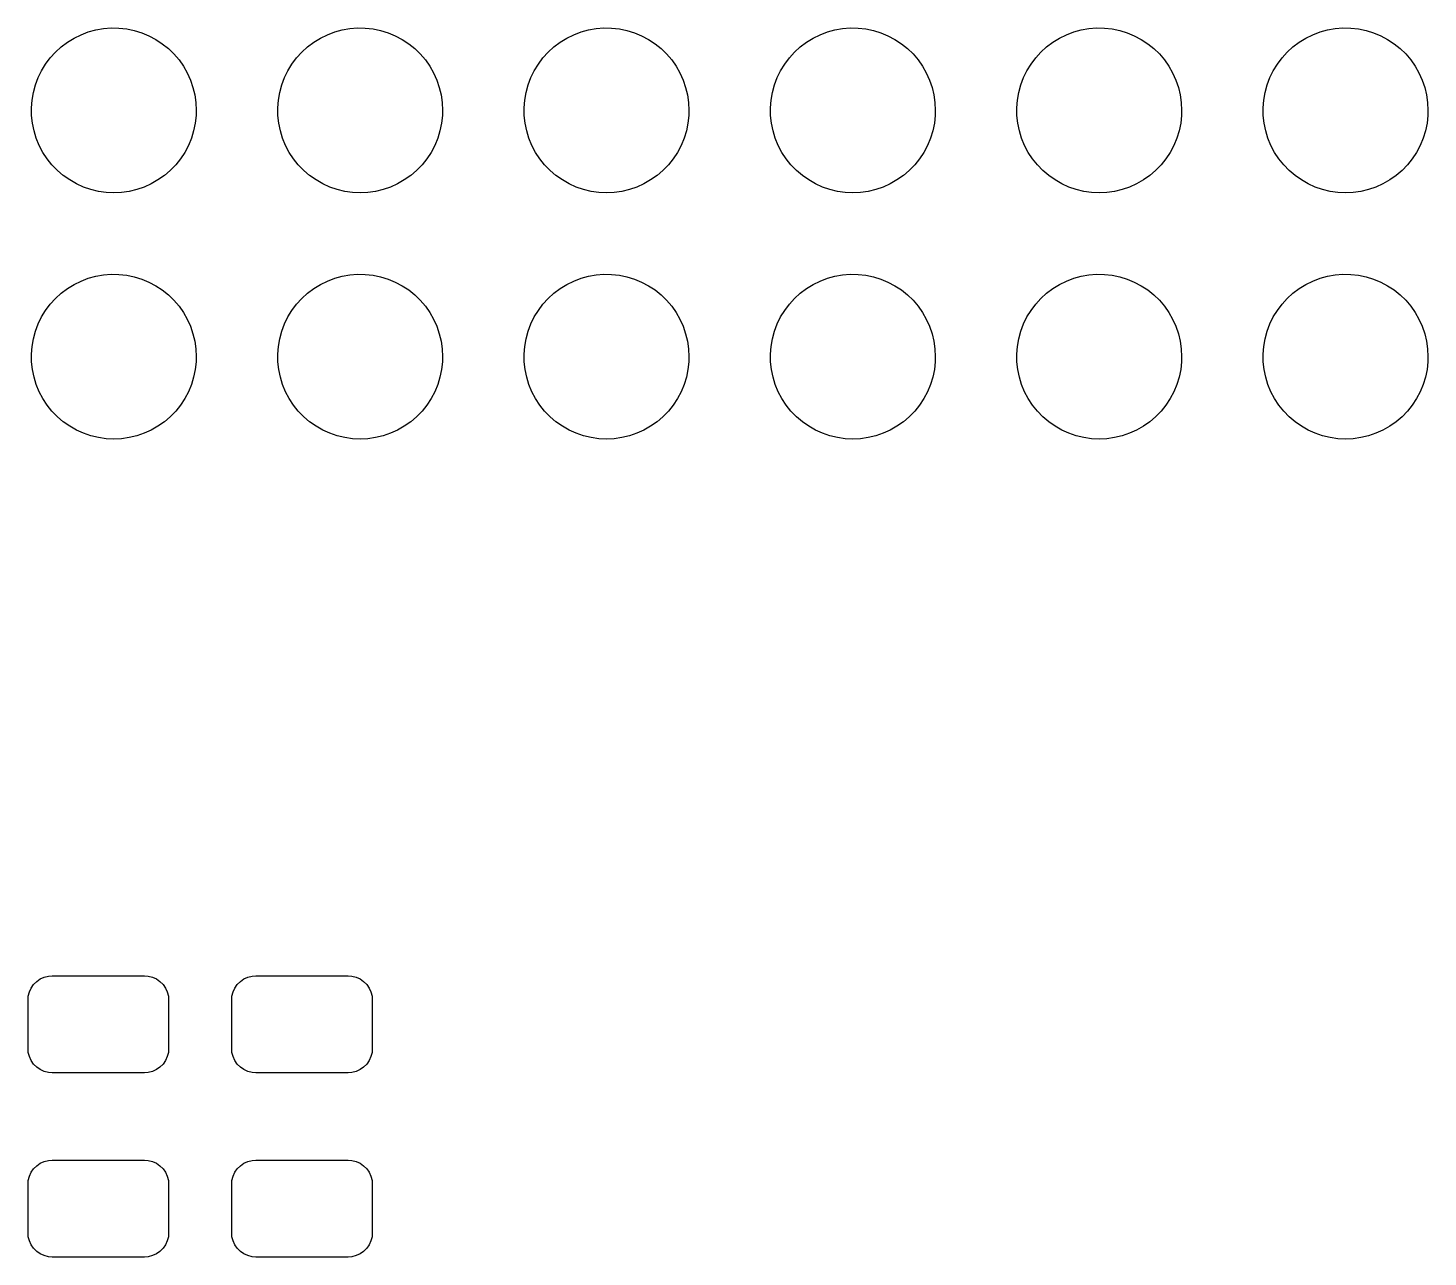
# Model space of a CAD drawing. Extents: x 92.4 to 156.4, y -90.2 to -56.2.
# Drawn here: x 126.78 to 141.21, y -69.55 to -56.88 of the extents above; entities that cross this region are included whole.
import ezdxf

# ---------------------------------------------------------------- set-up
doc = ezdxf.new("R2010")
doc.units = 0
doc.layers.add('BLACK', color=7, linetype='CONTINUOUS')

msp = doc.modelspace()

# ---------------------------------------------------------------- linework, layer by layer
at = {"layer": 'BLACK', "linetype": 'CONTINUOUS'}
for p, q in [((127.182, -57.022), (127.251, -56.9801)), ((127.251, -56.9801), (127.322, -56.9449)), ((127.322, -56.9449), (127.397, -56.9166)), ((127.397, -56.9166), (127.475, -56.8955)), ((127.475, -56.8955), (127.553, -56.8817)), ((127.553, -56.8817), (127.633, -56.8754)), ((127.633, -56.8754), (127.713, -56.8767)), ((127.713, -56.8767), (127.793, -56.8855)), ((127.793, -56.8855), (127.871, -56.9017)), ((127.871, -56.9017), (127.948, -56.9253)), ((127.948, -56.9253), (128.022, -56.9559)), ((128.022, -56.9559), (128.093, -56.9934)), ((128.093, -56.9934), (128.16, -57.0373)), ((129.722, -57.022), (129.791, -56.9801)), ((129.791, -56.9801), (129.862, -56.9449)), ((129.862, -56.9449), (129.937, -56.9166)), ((129.937, -56.9166), (130.015, -56.8955)), ((130.015, -56.8955), (130.093, -56.8817)), ((130.093, -56.8817), (130.173, -56.8754)), ((130.173, -56.8754), (130.253, -56.8767)), ((130.253, -56.8767), (130.333, -56.8855)), ((130.333, -56.8855), (130.411, -56.9017)), ((130.411, -56.9017), (130.488, -56.9253)), ((130.488, -56.9253), (130.562, -56.9559)), ((130.562, -56.9559), (130.633, -56.9934)), ((130.633, -56.9934), (130.7, -57.0373)), ((132.262, -57.022), (132.331, -56.9801)), ((132.331, -56.9801), (132.402, -56.9449)), ((132.402, -56.9449), (132.477, -56.9166)), ((132.477, -56.9166), (132.555, -56.8955)), ((132.555, -56.8955), (132.633, -56.8817)), ((132.633, -56.8817), (132.713, -56.8754)), ((132.713, -56.8754), (132.793, -56.8767)), ((132.793, -56.8767), (132.873, -56.8855)), ((132.873, -56.8855), (132.951, -56.9017)), ((132.951, -56.9017), (133.028, -56.9253)), ((133.028, -56.9253), (133.102, -56.9559)), ((133.102, -56.9559), (133.173, -56.9934)), ((133.173, -56.9934), (133.24, -57.0373)), ((134.802, -57.022), (134.871, -56.9801)), ((134.871, -56.9801), (134.942, -56.9449)), ((134.942, -56.9449), (135.017, -56.9166)), ((135.017, -56.9166), (135.095, -56.8955)), ((135.095, -56.8955), (135.173, -56.8817)), ((135.173, -56.8817), (135.253, -56.8754)), ((135.253, -56.8754), (135.333, -56.8767)), ((135.333, -56.8767), (135.413, -56.8855)), ((135.413, -56.8855), (135.491, -56.9017)), ((135.491, -56.9017), (135.568, -56.9253)), ((135.568, -56.9253), (135.642, -56.9559)), ((135.642, -56.9559), (135.713, -56.9934)), ((135.713, -56.9934), (135.78, -57.0373)), ((137.342, -57.022), (137.411, -56.9801)), ((137.411, -56.9801), (137.482, -56.9449)), ((137.482, -56.9449), (137.557, -56.9166)), ((137.557, -56.9166), (137.635, -56.8955)), ((137.635, -56.8955), (137.713, -56.8817)), ((137.713, -56.8817), (137.793, -56.8754)), ((137.793, -56.8754), (137.873, -56.8767)), ((137.873, -56.8767), (137.953, -56.8855)), ((137.953, -56.8855), (138.031, -56.9017)), ((138.031, -56.9017), (138.108, -56.9253)), ((138.108, -56.9253), (138.182, -56.9559)), ((138.182, -56.9559), (138.253, -56.9934)), ((138.253, -56.9934), (138.32, -57.0373)), ((139.882, -57.022), (139.951, -56.9801)), ((139.951, -56.9801), (140.022, -56.9449)), ((140.022, -56.9449), (140.097, -56.9166)), ((140.097, -56.9166), (140.175, -56.8955)), ((140.175, -56.8955), (140.253, -56.8817)), ((140.253, -56.8817), (140.333, -56.8754)), ((140.333, -56.8754), (140.413, -56.8767)), ((140.413, -56.8767), (140.493, -56.8855)), ((140.493, -56.8855), (140.571, -56.9017)), ((140.571, -56.9017), (140.648, -56.9253)), ((140.648, -56.9253), (140.722, -56.9559)), ((140.722, -56.9559), (140.793, -56.9934)), ((140.793, -56.9934), (140.86, -57.0373)), ((127.005, -57.1832), (127.059, -57.124)), ((127.059, -57.124), (127.118, -57.0701)), ((127.118, -57.0701), (127.182, -57.022)), ((128.16, -57.0373), (128.222, -57.0874)), ((128.222, -57.0874), (128.28, -57.1431)), ((128.28, -57.1431), (128.332, -57.204)), ((129.545, -57.1832), (129.599, -57.124)), ((129.599, -57.124), (129.658, -57.0701)), ((129.658, -57.0701), (129.722, -57.022)), ((130.7, -57.0373), (130.762, -57.0874)), ((130.762, -57.0874), (130.82, -57.1431)), ((130.82, -57.1431), (130.872, -57.204)), ((132.085, -57.1832), (132.139, -57.124)), ((132.139, -57.124), (132.198, -57.0701)), ((132.198, -57.0701), (132.262, -57.022)), ((133.24, -57.0373), (133.302, -57.0874)), ((133.302, -57.0874), (133.36, -57.1431)), ((133.36, -57.1431), (133.412, -57.204)), ((134.625, -57.1832), (134.679, -57.124)), ((134.679, -57.124), (134.738, -57.0701)), ((134.738, -57.0701), (134.802, -57.022)), ((135.78, -57.0373), (135.842, -57.0874)), ((135.842, -57.0874), (135.9, -57.1431)), ((135.9, -57.1431), (135.952, -57.204)), ((137.165, -57.1832), (137.219, -57.124)), ((137.219, -57.124), (137.278, -57.0701)), ((137.278, -57.0701), (137.342, -57.022)), ((138.32, -57.0373), (138.382, -57.0874)), ((138.382, -57.0874), (138.44, -57.1431)), ((138.44, -57.1431), (138.492, -57.204)), ((139.705, -57.1832), (139.759, -57.124)), ((139.759, -57.124), (139.818, -57.0701)), ((139.818, -57.0701), (139.882, -57.022)), ((140.86, -57.0373), (140.922, -57.0874)), ((140.922, -57.0874), (140.98, -57.1431)), ((140.98, -57.1431), (141.032, -57.204)), ((126.915, -57.3155), (126.957, -57.2472)), ((126.957, -57.2472), (127.005, -57.1832)), ((128.332, -57.204), (128.378, -57.2695)), ((128.378, -57.2695), (128.417, -57.3391)), ((129.455, -57.3155), (129.497, -57.2472)), ((129.497, -57.2472), (129.545, -57.1832)), ((130.872, -57.204), (130.918, -57.2695)), ((130.918, -57.2695), (130.957, -57.3391)), ((131.995, -57.3155), (132.037, -57.2472)), ((132.037, -57.2472), (132.085, -57.1832)), ((133.412, -57.204), (133.458, -57.2695)), ((133.458, -57.2695), (133.497, -57.3391)), ((134.535, -57.3155), (134.577, -57.2472)), ((134.577, -57.2472), (134.625, -57.1832)), ((135.952, -57.204), (135.998, -57.2695)), ((135.998, -57.2695), (136.037, -57.3391)), ((137.075, -57.3155), (137.117, -57.2472)), ((137.117, -57.2472), (137.165, -57.1832)), ((138.492, -57.204), (138.538, -57.2695)), ((138.538, -57.2695), (138.577, -57.3391)), ((139.615, -57.3155), (139.657, -57.2472)), ((139.657, -57.2472), (139.705, -57.1832)), ((141.032, -57.204), (141.078, -57.2695)), ((141.078, -57.2695), (141.117, -57.3391)), ((126.852, -57.4623), (126.88, -57.3874)), ((126.88, -57.3874), (126.915, -57.3155)), ((128.417, -57.3391), (128.45, -57.4121)), ((128.45, -57.4121), (128.476, -57.4879)), ((129.392, -57.4623), (129.42, -57.3874)), ((129.42, -57.3874), (129.455, -57.3155)), ((130.957, -57.3391), (130.99, -57.4121)), ((130.99, -57.4121), (131.016, -57.4879)), ((131.932, -57.4623), (131.96, -57.3874)), ((131.96, -57.3874), (131.995, -57.3155)), ((133.497, -57.3391), (133.53, -57.4121)), ((133.53, -57.4121), (133.556, -57.4879)), ((134.472, -57.4623), (134.5, -57.3874)), ((134.5, -57.3874), (134.535, -57.3155)), ((136.037, -57.3391), (136.07, -57.4121)), ((136.07, -57.4121), (136.096, -57.4879)), ((137.012, -57.4623), (137.04, -57.3874)), ((137.04, -57.3874), (137.075, -57.3155)), ((138.577, -57.3391), (138.61, -57.4121)), ((138.61, -57.4121), (138.636, -57.4879)), ((139.552, -57.4623), (139.58, -57.3874)), ((139.58, -57.3874), (139.615, -57.3155)), ((141.117, -57.3391), (141.15, -57.4121)), ((141.15, -57.4121), (141.176, -57.4879)), ((126.817, -57.6185), (126.83, -57.5396)), ((126.83, -57.5396), (126.852, -57.4623)), ((128.476, -57.4879), (128.495, -57.5657)), ((128.495, -57.5657), (128.506, -57.645)), ((129.357, -57.6185), (129.37, -57.5396)), ((129.37, -57.5396), (129.392, -57.4623)), ((131.016, -57.4879), (131.035, -57.5657)), ((131.035, -57.5657), (131.046, -57.645)), ((131.897, -57.6185), (131.91, -57.5396)), ((131.91, -57.5396), (131.932, -57.4623)), ((133.556, -57.4879), (133.575, -57.5657)), ((133.575, -57.5657), (133.586, -57.645)), ((134.437, -57.6185), (134.45, -57.5396)), ((134.45, -57.5396), (134.472, -57.4623)), ((136.096, -57.4879), (136.115, -57.5657)), ((136.115, -57.5657), (136.126, -57.645)), ((136.977, -57.6185), (136.99, -57.5396)), ((136.99, -57.5396), (137.012, -57.4623)), ((138.636, -57.4879), (138.655, -57.5657)), ((138.655, -57.5657), (138.666, -57.645)), ((139.517, -57.6185), (139.53, -57.5396)), ((139.53, -57.5396), (139.552, -57.4623)), ((141.176, -57.4879), (141.195, -57.5657)), ((141.195, -57.5657), (141.206, -57.645)), ((126.81, -57.6983), (126.817, -57.6185)), ((126.812, -57.7784), (126.81, -57.6983)), ((128.506, -57.645), (128.51, -57.725)), ((128.51, -57.725), (128.508, -57.7784)), ((129.35, -57.6983), (129.357, -57.6185)), ((129.352, -57.7784), (129.35, -57.6983)), ((131.046, -57.645), (131.05, -57.725)), ((131.05, -57.725), (131.048, -57.7784)), ((131.89, -57.6983), (131.897, -57.6185)), ((131.892, -57.7784), (131.89, -57.6983)), ((133.586, -57.645), (133.59, -57.725)), ((133.59, -57.725), (133.588, -57.7784)), ((134.43, -57.6983), (134.437, -57.6185)), ((134.432, -57.7784), (134.43, -57.6983)), ((136.126, -57.645), (136.13, -57.725)), ((136.13, -57.725), (136.128, -57.7784)), ((136.97, -57.6983), (136.977, -57.6185)), ((136.972, -57.7784), (136.97, -57.6983)), ((138.666, -57.645), (138.67, -57.725)), ((138.67, -57.725), (138.668, -57.7784)), ((139.51, -57.6983), (139.517, -57.6185)), ((139.512, -57.7784), (139.51, -57.6983)), ((141.206, -57.645), (141.21, -57.725)), ((141.21, -57.725), (141.208, -57.7784)), ((126.82, -57.858), (126.812, -57.7784)), ((126.837, -57.9364), (126.82, -57.858)), ((128.5, -57.858), (128.483, -57.9364)), ((128.508, -57.7784), (128.5, -57.858)), ((129.36, -57.858), (129.352, -57.7784)), ((129.377, -57.9364), (129.36, -57.858)), ((131.04, -57.858), (131.023, -57.9364)), ((131.048, -57.7784), (131.04, -57.858)), ((131.9, -57.858), (131.892, -57.7784)), ((131.917, -57.9364), (131.9, -57.858)), ((133.58, -57.858), (133.563, -57.9364)), ((133.588, -57.7784), (133.58, -57.858)), ((134.44, -57.858), (134.432, -57.7784)), ((134.457, -57.9364), (134.44, -57.858)), ((136.12, -57.858), (136.103, -57.9364)), ((136.128, -57.7784), (136.12, -57.858)), ((136.98, -57.858), (136.972, -57.7784)), ((136.997, -57.9364), (136.98, -57.858)), ((138.66, -57.858), (138.643, -57.9364)), ((138.668, -57.7784), (138.66, -57.858)), ((139.52, -57.858), (139.512, -57.7784)), ((139.537, -57.9364), (139.52, -57.858)), ((141.2, -57.858), (141.183, -57.9364)), ((141.208, -57.7784), (141.2, -57.858)), ((126.86, -58.0129), (126.837, -57.9364)), ((126.891, -58.0869), (126.86, -58.0129)), ((128.46, -58.0129), (128.429, -58.0869)), ((128.483, -57.9364), (128.46, -58.0129)), ((129.4, -58.0129), (129.377, -57.9364)), ((129.431, -58.0869), (129.4, -58.0129)), ((131, -58.0129), (130.969, -58.0869)), ((131.023, -57.9364), (131, -58.0129)), ((131.94, -58.0129), (131.917, -57.9364)), ((131.971, -58.0869), (131.94, -58.0129)), ((133.54, -58.0129), (133.509, -58.0869)), ((133.563, -57.9364), (133.54, -58.0129)), ((134.48, -58.0129), (134.457, -57.9364)), ((134.511, -58.0869), (134.48, -58.0129)), ((136.08, -58.0129), (136.049, -58.0869)), ((136.103, -57.9364), (136.08, -58.0129)), ((137.02, -58.0129), (136.997, -57.9364)), ((137.051, -58.0869), (137.02, -58.0129)), ((138.62, -58.0129), (138.589, -58.0869)), ((138.643, -57.9364), (138.62, -58.0129)), ((139.56, -58.0129), (139.537, -57.9364)), ((139.591, -58.0869), (139.56, -58.0129)), ((141.16, -58.0129), (141.129, -58.0869)), ((141.183, -57.9364), (141.16, -58.0129)), ((126.928, -58.1577), (126.891, -58.0869)), ((126.972, -58.2246), (126.928, -58.1577)), ((128.392, -58.1577), (128.348, -58.2246)), ((128.429, -58.0869), (128.392, -58.1577)), ((129.468, -58.1577), (129.431, -58.0869)), ((129.512, -58.2246), (129.468, -58.1577)), ((130.932, -58.1577), (130.888, -58.2246)), ((130.969, -58.0869), (130.932, -58.1577)), ((132.008, -58.1577), (131.971, -58.0869)), ((132.052, -58.2246), (132.008, -58.1577)), ((133.472, -58.1577), (133.428, -58.2246)), ((133.509, -58.0869), (133.472, -58.1577)), ((134.548, -58.1577), (134.511, -58.0869)), ((134.592, -58.2246), (134.548, -58.1577)), ((136.012, -58.1577), (135.968, -58.2246)), ((136.049, -58.0869), (136.012, -58.1577)), ((137.088, -58.1577), (137.051, -58.0869)), ((137.132, -58.2246), (137.088, -58.1577)), ((138.552, -58.1577), (138.508, -58.2246)), ((138.589, -58.0869), (138.552, -58.1577)), ((139.628, -58.1577), (139.591, -58.0869)), ((139.672, -58.2246), (139.628, -58.1577)), ((141.092, -58.1577), (141.048, -58.2246)), ((141.129, -58.0869), (141.092, -58.1577)), ((127.022, -58.2871), (126.972, -58.2246)), ((127.078, -58.3446), (127.022, -58.2871)), ((128.298, -58.2871), (128.242, -58.3446)), ((128.348, -58.2246), (128.298, -58.2871)), ((129.562, -58.2871), (129.512, -58.2246)), ((129.618, -58.3446), (129.562, -58.2871)), ((130.838, -58.2871), (130.782, -58.3446)), ((130.888, -58.2246), (130.838, -58.2871)), ((132.102, -58.2871), (132.052, -58.2246)), ((132.158, -58.3446), (132.102, -58.2871)), ((133.378, -58.2871), (133.322, -58.3446)), ((133.428, -58.2246), (133.378, -58.2871)), ((134.642, -58.2871), (134.592, -58.2246)), ((134.698, -58.3446), (134.642, -58.2871)), ((135.918, -58.2871), (135.862, -58.3446)), ((135.968, -58.2246), (135.918, -58.2871)), ((137.182, -58.2871), (137.132, -58.2246)), ((137.238, -58.3446), (137.182, -58.2871)), ((138.458, -58.2871), (138.402, -58.3446)), ((138.508, -58.2246), (138.458, -58.2871)), ((139.722, -58.2871), (139.672, -58.2246)), ((139.778, -58.3446), (139.722, -58.2871)), ((140.998, -58.2871), (140.942, -58.3446)), ((141.048, -58.2246), (140.998, -58.2871)), ((127.139, -58.3966), (127.078, -58.3446)), ((127.205, -58.4427), (127.139, -58.3966)), ((127.274, -58.4824), (127.205, -58.4427)), ((128.115, -58.4427), (128.046, -58.4824)), ((128.181, -58.3966), (128.115, -58.4427)), ((128.242, -58.3446), (128.181, -58.3966)), ((129.679, -58.3966), (129.618, -58.3446)), ((129.745, -58.4427), (129.679, -58.3966)), ((129.814, -58.4824), (129.745, -58.4427)), ((130.655, -58.4427), (130.586, -58.4824)), ((130.721, -58.3966), (130.655, -58.4427)), ((130.782, -58.3446), (130.721, -58.3966)), ((132.219, -58.3966), (132.158, -58.3446)), ((132.285, -58.4427), (132.219, -58.3966)), ((132.354, -58.4824), (132.285, -58.4427)), ((133.195, -58.4427), (133.126, -58.4824)), ((133.261, -58.3966), (133.195, -58.4427)), ((133.322, -58.3446), (133.261, -58.3966)), ((134.759, -58.3966), (134.698, -58.3446)), ((134.825, -58.4427), (134.759, -58.3966)), ((134.894, -58.4824), (134.825, -58.4427)), ((135.735, -58.4427), (135.666, -58.4824)), ((135.801, -58.3966), (135.735, -58.4427)), ((135.862, -58.3446), (135.801, -58.3966)), ((137.299, -58.3966), (137.238, -58.3446)), ((137.365, -58.4427), (137.299, -58.3966)), ((137.434, -58.4824), (137.365, -58.4427)), ((138.275, -58.4427), (138.206, -58.4824)), ((138.341, -58.3966), (138.275, -58.4427)), ((138.402, -58.3446), (138.341, -58.3966)), ((139.839, -58.3966), (139.778, -58.3446)), ((139.905, -58.4427), (139.839, -58.3966)), ((139.974, -58.4824), (139.905, -58.4427)), ((140.815, -58.4427), (140.746, -58.4824)), ((140.881, -58.3966), (140.815, -58.4427)), ((140.942, -58.3446), (140.881, -58.3966)), ((127.347, -58.5153), (127.274, -58.4824)), ((127.423, -58.5412), (127.347, -58.5153)), ((127.501, -58.5599), (127.423, -58.5412)), ((127.58, -58.5712), (127.501, -58.5599)), ((127.66, -58.575), (127.58, -58.5712)), ((127.74, -58.5712), (127.66, -58.575)), ((127.819, -58.5599), (127.74, -58.5712)), ((127.897, -58.5412), (127.819, -58.5599)), ((127.973, -58.5153), (127.897, -58.5412)), ((128.046, -58.4824), (127.973, -58.5153)), ((129.887, -58.5153), (129.814, -58.4824)), ((129.963, -58.5412), (129.887, -58.5153)), ((130.041, -58.5599), (129.963, -58.5412)), ((130.12, -58.5712), (130.041, -58.5599)), ((130.2, -58.575), (130.12, -58.5712)), ((130.28, -58.5712), (130.2, -58.575)), ((130.359, -58.5599), (130.28, -58.5712)), ((130.437, -58.5412), (130.359, -58.5599)), ((130.513, -58.5153), (130.437, -58.5412)), ((130.586, -58.4824), (130.513, -58.5153)), ((132.427, -58.5153), (132.354, -58.4824)), ((132.503, -58.5412), (132.427, -58.5153)), ((132.581, -58.5599), (132.503, -58.5412)), ((132.66, -58.5712), (132.581, -58.5599)), ((132.74, -58.575), (132.66, -58.5712)), ((132.82, -58.5712), (132.74, -58.575)), ((132.899, -58.5599), (132.82, -58.5712)), ((132.977, -58.5412), (132.899, -58.5599)), ((133.053, -58.5153), (132.977, -58.5412)), ((133.126, -58.4824), (133.053, -58.5153)), ((134.967, -58.5153), (134.894, -58.4824)), ((135.043, -58.5412), (134.967, -58.5153)), ((135.121, -58.5599), (135.043, -58.5412)), ((135.2, -58.5712), (135.121, -58.5599)), ((135.28, -58.575), (135.2, -58.5712)), ((135.36, -58.5712), (135.28, -58.575)), ((135.439, -58.5599), (135.36, -58.5712)), ((135.517, -58.5412), (135.439, -58.5599)), ((135.593, -58.5153), (135.517, -58.5412)), ((135.666, -58.4824), (135.593, -58.5153)), ((137.507, -58.5153), (137.434, -58.4824)), ((137.583, -58.5412), (137.507, -58.5153)), ((137.661, -58.5599), (137.583, -58.5412)), ((137.74, -58.5712), (137.661, -58.5599)), ((137.82, -58.575), (137.74, -58.5712)), ((137.9, -58.5712), (137.82, -58.575)), ((137.979, -58.5599), (137.9, -58.5712)), ((138.057, -58.5412), (137.979, -58.5599)), ((138.133, -58.5153), (138.057, -58.5412)), ((138.206, -58.4824), (138.133, -58.5153)), ((140.047, -58.5153), (139.974, -58.4824)), ((140.123, -58.5412), (140.047, -58.5153)), ((140.201, -58.5599), (140.123, -58.5412)), ((140.28, -58.5712), (140.201, -58.5599)), ((140.36, -58.575), (140.28, -58.5712)), ((140.44, -58.5712), (140.36, -58.575)), ((140.519, -58.5599), (140.44, -58.5712)), ((140.597, -58.5412), (140.519, -58.5599)), ((140.673, -58.5153), (140.597, -58.5412)), ((140.746, -58.4824), (140.673, -58.5153)), ((127.322, -59.4849), (127.397, -59.4566)), ((127.397, -59.4566), (127.475, -59.4355)), ((127.475, -59.4355), (127.553, -59.4217)), ((127.553, -59.4217), (127.633, -59.4154)), ((127.633, -59.4154), (127.713, -59.4167)), ((127.713, -59.4167), (127.793, -59.4255)), ((127.793, -59.4255), (127.871, -59.4417)), ((127.871, -59.4417), (127.948, -59.4653)), ((127.948, -59.4653), (128.022, -59.4959)), ((129.862, -59.4849), (129.937, -59.4566)), ((129.937, -59.4566), (130.015, -59.4355)), ((130.015, -59.4355), (130.093, -59.4217)), ((130.093, -59.4217), (130.173, -59.4154)), ((130.173, -59.4154), (130.253, -59.4167)), ((130.253, -59.4167), (130.333, -59.4255)), ((130.333, -59.4255), (130.411, -59.4417)), ((130.411, -59.4417), (130.488, -59.4653)), ((130.488, -59.4653), (130.562, -59.4959)), ((132.402, -59.4849), (132.477, -59.4566)), ((132.477, -59.4566), (132.555, -59.4355)), ((132.555, -59.4355), (132.633, -59.4217)), ((132.633, -59.4217), (132.713, -59.4154)), ((132.713, -59.4154), (132.793, -59.4167)), ((132.793, -59.4167), (132.873, -59.4255)), ((132.873, -59.4255), (132.951, -59.4417)), ((132.951, -59.4417), (133.028, -59.4653)), ((133.028, -59.4653), (133.102, -59.4959)), ((134.942, -59.4849), (135.017, -59.4566)), ((135.017, -59.4566), (135.095, -59.4355)), ((135.095, -59.4355), (135.173, -59.4217)), ((135.173, -59.4217), (135.253, -59.4154)), ((135.253, -59.4154), (135.333, -59.4167)), ((135.333, -59.4167), (135.413, -59.4255)), ((135.413, -59.4255), (135.491, -59.4417)), ((135.491, -59.4417), (135.568, -59.4653)), ((135.568, -59.4653), (135.642, -59.4959)), ((137.482, -59.4849), (137.557, -59.4566)), ((137.557, -59.4566), (137.635, -59.4355)), ((137.635, -59.4355), (137.713, -59.4217)), ((137.713, -59.4217), (137.793, -59.4154)), ((137.793, -59.4154), (137.873, -59.4167)), ((137.873, -59.4167), (137.953, -59.4255)), ((137.953, -59.4255), (138.031, -59.4417)), ((138.031, -59.4417), (138.108, -59.4653)), ((138.108, -59.4653), (138.182, -59.4959)), ((140.022, -59.4849), (140.097, -59.4566)), ((140.097, -59.4566), (140.175, -59.4355)), ((140.175, -59.4355), (140.253, -59.4217)), ((140.253, -59.4217), (140.333, -59.4154)), ((140.333, -59.4154), (140.413, -59.4167)), ((140.413, -59.4167), (140.493, -59.4255)), ((140.493, -59.4255), (140.571, -59.4417)), ((140.571, -59.4417), (140.648, -59.4653)), ((140.648, -59.4653), (140.722, -59.4959)), ((127.059, -59.664), (127.118, -59.6101)), ((127.118, -59.6101), (127.182, -59.562)), ((127.182, -59.562), (127.251, -59.5201)), ((127.251, -59.5201), (127.322, -59.4849)), ((128.022, -59.4959), (128.093, -59.5334)), ((128.093, -59.5334), (128.16, -59.5773)), ((128.16, -59.5773), (128.222, -59.6274)), ((129.599, -59.664), (129.658, -59.6101)), ((129.658, -59.6101), (129.722, -59.562)), ((129.722, -59.562), (129.791, -59.5201)), ((129.791, -59.5201), (129.862, -59.4849)), ((130.562, -59.4959), (130.633, -59.5334)), ((130.633, -59.5334), (130.7, -59.5773)), ((130.7, -59.5773), (130.762, -59.6274)), ((132.139, -59.664), (132.198, -59.6101)), ((132.198, -59.6101), (132.262, -59.562)), ((132.262, -59.562), (132.331, -59.5201)), ((132.331, -59.5201), (132.402, -59.4849)), ((133.102, -59.4959), (133.173, -59.5334)), ((133.173, -59.5334), (133.24, -59.5773)), ((133.24, -59.5773), (133.302, -59.6274)), ((134.679, -59.664), (134.738, -59.6101)), ((134.738, -59.6101), (134.802, -59.562)), ((134.802, -59.562), (134.871, -59.5201)), ((134.871, -59.5201), (134.942, -59.4849)), ((135.642, -59.4959), (135.713, -59.5334)), ((135.713, -59.5334), (135.78, -59.5773)), ((135.78, -59.5773), (135.842, -59.6274)), ((137.219, -59.664), (137.278, -59.6101)), ((137.278, -59.6101), (137.342, -59.562)), ((137.342, -59.562), (137.411, -59.5201)), ((137.411, -59.5201), (137.482, -59.4849)), ((138.182, -59.4959), (138.253, -59.5334)), ((138.253, -59.5334), (138.32, -59.5773)), ((138.32, -59.5773), (138.382, -59.6274)), ((139.759, -59.664), (139.818, -59.6101)), ((139.818, -59.6101), (139.882, -59.562)), ((139.882, -59.562), (139.951, -59.5201)), ((139.951, -59.5201), (140.022, -59.4849)), ((140.722, -59.4959), (140.793, -59.5334)), ((140.793, -59.5334), (140.86, -59.5773)), ((140.86, -59.5773), (140.922, -59.6274)), ((126.957, -59.7872), (127.005, -59.7232)), ((127.005, -59.7232), (127.059, -59.664)), ((128.222, -59.6274), (128.28, -59.6831)), ((128.28, -59.6831), (128.332, -59.744)), ((128.332, -59.744), (128.378, -59.8095)), ((129.497, -59.7872), (129.545, -59.7232)), ((129.545, -59.7232), (129.599, -59.664)), ((130.762, -59.6274), (130.82, -59.6831)), ((130.82, -59.6831), (130.872, -59.744)), ((130.872, -59.744), (130.918, -59.8095)), ((132.037, -59.7872), (132.085, -59.7232)), ((132.085, -59.7232), (132.139, -59.664)), ((133.302, -59.6274), (133.36, -59.6831)), ((133.36, -59.6831), (133.412, -59.744)), ((133.412, -59.744), (133.458, -59.8095)), ((134.577, -59.7872), (134.625, -59.7232)), ((134.625, -59.7232), (134.679, -59.664)), ((135.842, -59.6274), (135.9, -59.6831)), ((135.9, -59.6831), (135.952, -59.744)), ((135.952, -59.744), (135.998, -59.8095)), ((137.117, -59.7872), (137.165, -59.7232)), ((137.165, -59.7232), (137.219, -59.664)), ((138.382, -59.6274), (138.44, -59.6831)), ((138.44, -59.6831), (138.492, -59.744)), ((138.492, -59.744), (138.538, -59.8095)), ((139.657, -59.7872), (139.705, -59.7232)), ((139.705, -59.7232), (139.759, -59.664)), ((140.922, -59.6274), (140.98, -59.6831)), ((140.98, -59.6831), (141.032, -59.744)), ((141.032, -59.744), (141.078, -59.8095)), ((126.88, -59.9274), (126.915, -59.8555)), ((126.915, -59.8555), (126.957, -59.7872)), ((128.378, -59.8095), (128.417, -59.8791)), ((128.417, -59.8791), (128.45, -59.9521)), ((129.42, -59.9274), (129.455, -59.8555)), ((129.455, -59.8555), (129.497, -59.7872)), ((130.918, -59.8095), (130.957, -59.8791)), ((130.957, -59.8791), (130.99, -59.9521)), ((131.96, -59.9274), (131.995, -59.8555)), ((131.995, -59.8555), (132.037, -59.7872)), ((133.458, -59.8095), (133.497, -59.8791)), ((133.497, -59.8791), (133.53, -59.9521)), ((134.5, -59.9274), (134.535, -59.8555)), ((134.535, -59.8555), (134.577, -59.7872)), ((135.998, -59.8095), (136.037, -59.8791)), ((136.037, -59.8791), (136.07, -59.9521)), ((137.04, -59.9274), (137.075, -59.8555)), ((137.075, -59.8555), (137.117, -59.7872)), ((138.538, -59.8095), (138.577, -59.8791)), ((138.577, -59.8791), (138.61, -59.9521)), ((139.58, -59.9274), (139.615, -59.8555)), ((139.615, -59.8555), (139.657, -59.7872)), ((141.078, -59.8095), (141.117, -59.8791)), ((141.117, -59.8791), (141.15, -59.9521)), ((126.83, -60.0796), (126.852, -60.0023)), ((126.852, -60.0023), (126.88, -59.9274)), ((128.45, -59.9521), (128.476, -60.0279)), ((128.476, -60.0279), (128.495, -60.1057)), ((129.37, -60.0796), (129.392, -60.0023)), ((129.392, -60.0023), (129.42, -59.9274)), ((130.99, -59.9521), (131.016, -60.0279)), ((131.016, -60.0279), (131.035, -60.1057)), ((131.91, -60.0796), (131.932, -60.0023)), ((131.932, -60.0023), (131.96, -59.9274)), ((133.53, -59.9521), (133.556, -60.0279)), ((133.556, -60.0279), (133.575, -60.1057)), ((134.45, -60.0796), (134.472, -60.0023)), ((134.472, -60.0023), (134.5, -59.9274)), ((136.07, -59.9521), (136.096, -60.0279)), ((136.096, -60.0279), (136.115, -60.1057)), ((136.99, -60.0796), (137.012, -60.0023)), ((137.012, -60.0023), (137.04, -59.9274)), ((138.61, -59.9521), (138.636, -60.0279)), ((138.636, -60.0279), (138.655, -60.1057)), ((139.53, -60.0796), (139.552, -60.0023)), ((139.552, -60.0023), (139.58, -59.9274)), ((141.15, -59.9521), (141.176, -60.0279)), ((141.176, -60.0279), (141.195, -60.1057)), ((126.81, -60.2383), (126.817, -60.1585)), ((126.817, -60.1585), (126.83, -60.0796)), ((128.495, -60.1057), (128.506, -60.185)), ((128.506, -60.185), (128.51, -60.265)), ((129.35, -60.2383), (129.357, -60.1585)), ((129.357, -60.1585), (129.37, -60.0796)), ((131.035, -60.1057), (131.046, -60.185)), ((131.046, -60.185), (131.05, -60.265)), ((131.89, -60.2383), (131.897, -60.1585)), ((131.897, -60.1585), (131.91, -60.0796)), ((133.575, -60.1057), (133.586, -60.185)), ((133.586, -60.185), (133.59, -60.265)), ((134.43, -60.2383), (134.437, -60.1585)), ((134.437, -60.1585), (134.45, -60.0796)), ((136.115, -60.1057), (136.126, -60.185)), ((136.126, -60.185), (136.13, -60.265)), ((136.97, -60.2383), (136.977, -60.1585)), ((136.977, -60.1585), (136.99, -60.0796)), ((138.655, -60.1057), (138.666, -60.185)), ((138.666, -60.185), (138.67, -60.265)), ((139.51, -60.2383), (139.517, -60.1585)), ((139.517, -60.1585), (139.53, -60.0796)), ((141.195, -60.1057), (141.206, -60.185)), ((141.206, -60.185), (141.21, -60.265)), ((126.812, -60.3184), (126.81, -60.2383)), ((126.82, -60.398), (126.812, -60.3184)), ((128.508, -60.3184), (128.5, -60.398)), ((128.51, -60.265), (128.508, -60.3184)), ((129.352, -60.3184), (129.35, -60.2383)), ((129.36, -60.398), (129.352, -60.3184)), ((131.048, -60.3184), (131.04, -60.398)), ((131.05, -60.265), (131.048, -60.3184)), ((131.892, -60.3184), (131.89, -60.2383)), ((131.9, -60.398), (131.892, -60.3184)), ((133.588, -60.3184), (133.58, -60.398)), ((133.59, -60.265), (133.588, -60.3184)), ((134.432, -60.3184), (134.43, -60.2383)), ((134.44, -60.398), (134.432, -60.3184)), ((136.128, -60.3184), (136.12, -60.398)), ((136.13, -60.265), (136.128, -60.3184)), ((136.972, -60.3184), (136.97, -60.2383)), ((136.98, -60.398), (136.972, -60.3184)), ((138.668, -60.3184), (138.66, -60.398)), ((138.67, -60.265), (138.668, -60.3184)), ((139.512, -60.3184), (139.51, -60.2383)), ((139.52, -60.398), (139.512, -60.3184)), ((141.208, -60.3184), (141.2, -60.398)), ((141.21, -60.265), (141.208, -60.3184)), ((126.837, -60.4764), (126.82, -60.398)), ((126.86, -60.5529), (126.837, -60.4764)), ((128.483, -60.4764), (128.46, -60.5529)), ((128.5, -60.398), (128.483, -60.4764)), ((129.377, -60.4764), (129.36, -60.398)), ((129.4, -60.5529), (129.377, -60.4764)), ((131.023, -60.4764), (131, -60.5529)), ((131.04, -60.398), (131.023, -60.4764)), ((131.917, -60.4764), (131.9, -60.398)), ((131.94, -60.5529), (131.917, -60.4764)), ((133.563, -60.4764), (133.54, -60.5529)), ((133.58, -60.398), (133.563, -60.4764)), ((134.457, -60.4764), (134.44, -60.398)), ((134.48, -60.5529), (134.457, -60.4764)), ((136.103, -60.4764), (136.08, -60.5529)), ((136.12, -60.398), (136.103, -60.4764)), ((136.997, -60.4764), (136.98, -60.398)), ((137.02, -60.5529), (136.997, -60.4764)), ((138.643, -60.4764), (138.62, -60.5529)), ((138.66, -60.398), (138.643, -60.4764)), ((139.537, -60.4764), (139.52, -60.398)), ((139.56, -60.5529), (139.537, -60.4764)), ((141.183, -60.4764), (141.16, -60.5529)), ((141.2, -60.398), (141.183, -60.4764)), ((126.891, -60.6269), (126.86, -60.5529)), ((126.928, -60.6977), (126.891, -60.6269)), ((128.429, -60.6269), (128.392, -60.6977)), ((128.46, -60.5529), (128.429, -60.6269)), ((129.431, -60.6269), (129.4, -60.5529)), ((129.468, -60.6977), (129.431, -60.6269)), ((130.969, -60.6269), (130.932, -60.6977)), ((131, -60.5529), (130.969, -60.6269)), ((131.971, -60.6269), (131.94, -60.5529)), ((132.008, -60.6977), (131.971, -60.6269)), ((133.509, -60.6269), (133.472, -60.6977)), ((133.54, -60.5529), (133.509, -60.6269)), ((134.511, -60.6269), (134.48, -60.5529)), ((134.548, -60.6977), (134.511, -60.6269)), ((136.049, -60.6269), (136.012, -60.6977)), ((136.08, -60.5529), (136.049, -60.6269)), ((137.051, -60.6269), (137.02, -60.5529)), ((137.088, -60.6977), (137.051, -60.6269)), ((138.589, -60.6269), (138.552, -60.6977)), ((138.62, -60.5529), (138.589, -60.6269)), ((139.591, -60.6269), (139.56, -60.5529)), ((139.628, -60.6977), (139.591, -60.6269)), ((141.129, -60.6269), (141.092, -60.6977)), ((141.16, -60.5529), (141.129, -60.6269)), ((126.972, -60.7646), (126.928, -60.6977)), ((127.022, -60.8271), (126.972, -60.7646)), ((128.348, -60.7646), (128.298, -60.8271)), ((128.392, -60.6977), (128.348, -60.7646)), ((129.512, -60.7646), (129.468, -60.6977)), ((129.562, -60.8271), (129.512, -60.7646)), ((130.888, -60.7646), (130.838, -60.8271)), ((130.932, -60.6977), (130.888, -60.7646)), ((132.052, -60.7646), (132.008, -60.6977)), ((132.102, -60.8271), (132.052, -60.7646)), ((133.428, -60.7646), (133.378, -60.8271)), ((133.472, -60.6977), (133.428, -60.7646)), ((134.592, -60.7646), (134.548, -60.6977)), ((134.642, -60.8271), (134.592, -60.7646)), ((135.968, -60.7646), (135.918, -60.8271)), ((136.012, -60.6977), (135.968, -60.7646)), ((137.132, -60.7646), (137.088, -60.6977)), ((137.182, -60.8271), (137.132, -60.7646)), ((138.508, -60.7646), (138.458, -60.8271)), ((138.552, -60.6977), (138.508, -60.7646)), ((139.672, -60.7646), (139.628, -60.6977)), ((139.722, -60.8271), (139.672, -60.7646)), ((141.048, -60.7646), (140.998, -60.8271)), ((141.092, -60.6977), (141.048, -60.7646)), ((127.078, -60.8846), (127.022, -60.8271)), ((127.139, -60.9366), (127.078, -60.8846)), ((128.242, -60.8846), (128.181, -60.9366)), ((128.298, -60.8271), (128.242, -60.8846)), ((129.618, -60.8846), (129.562, -60.8271)), ((129.679, -60.9366), (129.618, -60.8846)), ((130.782, -60.8846), (130.721, -60.9366)), ((130.838, -60.8271), (130.782, -60.8846)), ((132.158, -60.8846), (132.102, -60.8271)), ((132.219, -60.9366), (132.158, -60.8846)), ((133.322, -60.8846), (133.261, -60.9366)), ((133.378, -60.8271), (133.322, -60.8846)), ((134.698, -60.8846), (134.642, -60.8271)), ((134.759, -60.9366), (134.698, -60.8846)), ((135.862, -60.8846), (135.801, -60.9366)), ((135.918, -60.8271), (135.862, -60.8846)), ((137.238, -60.8846), (137.182, -60.8271)), ((137.299, -60.9366), (137.238, -60.8846)), ((138.402, -60.8846), (138.341, -60.9366)), ((138.458, -60.8271), (138.402, -60.8846)), ((139.778, -60.8846), (139.722, -60.8271)), ((139.839, -60.9366), (139.778, -60.8846)), ((140.942, -60.8846), (140.881, -60.9366)), ((140.998, -60.8271), (140.942, -60.8846)), ((127.205, -60.9827), (127.139, -60.9366)), ((127.274, -61.0224), (127.205, -60.9827)), ((127.347, -61.0553), (127.274, -61.0224)), ((127.423, -61.0812), (127.347, -61.0553)), ((127.973, -61.0553), (127.897, -61.0812)), ((128.046, -61.0224), (127.973, -61.0553)), ((128.115, -60.9827), (128.046, -61.0224)), ((128.181, -60.9366), (128.115, -60.9827)), ((129.745, -60.9827), (129.679, -60.9366)), ((129.814, -61.0224), (129.745, -60.9827)), ((129.887, -61.0553), (129.814, -61.0224)), ((129.963, -61.0812), (129.887, -61.0553)), ((130.513, -61.0553), (130.437, -61.0812)), ((130.586, -61.0224), (130.513, -61.0553)), ((130.655, -60.9827), (130.586, -61.0224)), ((130.721, -60.9366), (130.655, -60.9827)), ((132.285, -60.9827), (132.219, -60.9366)), ((132.354, -61.0224), (132.285, -60.9827)), ((132.427, -61.0553), (132.354, -61.0224)), ((132.503, -61.0812), (132.427, -61.0553)), ((133.053, -61.0553), (132.977, -61.0812)), ((133.126, -61.0224), (133.053, -61.0553)), ((133.195, -60.9827), (133.126, -61.0224)), ((133.261, -60.9366), (133.195, -60.9827)), ((134.825, -60.9827), (134.759, -60.9366)), ((134.894, -61.0224), (134.825, -60.9827)), ((134.967, -61.0553), (134.894, -61.0224)), ((135.043, -61.0812), (134.967, -61.0553)), ((135.593, -61.0553), (135.517, -61.0812)), ((135.666, -61.0224), (135.593, -61.0553)), ((135.735, -60.9827), (135.666, -61.0224)), ((135.801, -60.9366), (135.735, -60.9827)), ((137.365, -60.9827), (137.299, -60.9366)), ((137.434, -61.0224), (137.365, -60.9827)), ((137.507, -61.0553), (137.434, -61.0224)), ((137.583, -61.0812), (137.507, -61.0553)), ((138.133, -61.0553), (138.057, -61.0812)), ((138.206, -61.0224), (138.133, -61.0553)), ((138.275, -60.9827), (138.206, -61.0224)), ((138.341, -60.9366), (138.275, -60.9827)), ((139.905, -60.9827), (139.839, -60.9366)), ((139.974, -61.0224), (139.905, -60.9827)), ((140.047, -61.0553), (139.974, -61.0224)), ((140.123, -61.0812), (140.047, -61.0553)), ((140.673, -61.0553), (140.597, -61.0812)), ((140.746, -61.0224), (140.673, -61.0553)), ((140.815, -60.9827), (140.746, -61.0224)), ((140.881, -60.9366), (140.815, -60.9827)), ((127.501, -61.0999), (127.423, -61.0812)), ((127.58, -61.1112), (127.501, -61.0999)), ((127.66, -61.115), (127.58, -61.1112)), ((127.74, -61.1112), (127.66, -61.115)), ((127.819, -61.0999), (127.74, -61.1112)), ((127.897, -61.0812), (127.819, -61.0999)), ((130.041, -61.0999), (129.963, -61.0812)), ((130.12, -61.1112), (130.041, -61.0999)), ((130.2, -61.115), (130.12, -61.1112)), ((130.28, -61.1112), (130.2, -61.115)), ((130.359, -61.0999), (130.28, -61.1112)), ((130.437, -61.0812), (130.359, -61.0999)), ((132.581, -61.0999), (132.503, -61.0812)), ((132.66, -61.1112), (132.581, -61.0999)), ((132.74, -61.115), (132.66, -61.1112)), ((132.82, -61.1112), (132.74, -61.115)), ((132.899, -61.0999), (132.82, -61.1112)), ((132.977, -61.0812), (132.899, -61.0999)), ((135.121, -61.0999), (135.043, -61.0812)), ((135.2, -61.1112), (135.121, -61.0999)), ((135.28, -61.115), (135.2, -61.1112)), ((135.36, -61.1112), (135.28, -61.115)), ((135.439, -61.0999), (135.36, -61.1112)), ((135.517, -61.0812), (135.439, -61.0999)), ((137.661, -61.0999), (137.583, -61.0812)), ((137.74, -61.1112), (137.661, -61.0999)), ((137.82, -61.115), (137.74, -61.1112)), ((137.9, -61.1112), (137.82, -61.115)), ((137.979, -61.0999), (137.9, -61.1112)), ((138.057, -61.0812), (137.979, -61.0999)), ((140.201, -61.0999), (140.123, -61.0812)), ((140.28, -61.1112), (140.201, -61.0999)), ((140.36, -61.115), (140.28, -61.1112)), ((140.44, -61.1112), (140.36, -61.115)), ((140.519, -61.0999), (140.44, -61.1112)), ((140.597, -61.0812), (140.519, -61.0999)), ((126.865, -66.7082), (126.901, -66.6828)), ((126.901, -66.6828), (126.942, -66.6643)), ((126.942, -66.6643), (126.985, -66.6533)), ((126.985, -66.6533), (127.025, -66.65)), ((127.025, -66.65), (127.975, -66.65)), ((127.975, -66.65), (128.015, -66.6533)), ((128.015, -66.6533), (128.058, -66.6643)), ((128.058, -66.6643), (128.099, -66.6828)), ((128.099, -66.6828), (128.135, -66.7082)), ((128.965, -66.7082), (129.001, -66.6828)), ((129.001, -66.6828), (129.042, -66.6643)), ((129.042, -66.6643), (129.085, -66.6533)), ((129.085, -66.6533), (129.125, -66.65)), ((129.125, -66.65), (130.075, -66.65)), ((130.075, -66.65), (130.115, -66.6533)), ((130.115, -66.6533), (130.158, -66.6643)), ((130.158, -66.6643), (130.199, -66.6828)), ((130.199, -66.6828), (130.235, -66.7082)), ((126.778, -66.8596), (126.789, -66.8165)), ((126.789, -66.8165), (126.808, -66.7761)), ((126.808, -66.7761), (126.833, -66.7396)), ((126.833, -66.7396), (126.865, -66.7082)), ((128.135, -66.7082), (128.167, -66.7396)), ((128.167, -66.7396), (128.192, -66.7761)), ((128.192, -66.7761), (128.211, -66.8165)), ((128.211, -66.8165), (128.222, -66.8596)), ((128.878, -66.8596), (128.889, -66.8165)), ((128.889, -66.8165), (128.908, -66.7761)), ((128.908, -66.7761), (128.933, -66.7396)), ((128.933, -66.7396), (128.965, -66.7082)), ((130.235, -66.7082), (130.267, -66.7396)), ((130.267, -66.7396), (130.292, -66.7761)), ((130.292, -66.7761), (130.311, -66.8165)), ((130.311, -66.8165), (130.322, -66.8596)), ((126.775, -66.9), (126.778, -66.8596)), ((126.775, -67.4), (126.775, -66.9)), ((128.222, -66.8596), (128.225, -66.9)), ((128.225, -66.9), (128.225, -67.4)), ((128.875, -66.9), (128.878, -66.8596)), ((128.875, -67.4), (128.875, -66.9)), ((130.322, -66.8596), (130.325, -66.9)), ((130.325, -66.9), (130.325, -67.4)), ((126.778, -67.4404), (126.775, -67.4)), ((128.225, -67.4), (128.222, -67.4404)), ((128.878, -67.4404), (128.875, -67.4)), ((130.325, -67.4), (130.322, -67.4404)), ((126.789, -67.4835), (126.778, -67.4404)), ((126.808, -67.5239), (126.789, -67.4835)), ((126.833, -67.5604), (126.808, -67.5239)), ((128.192, -67.5239), (128.167, -67.5604)), ((128.211, -67.4835), (128.192, -67.5239)), ((128.222, -67.4404), (128.211, -67.4835)), ((128.889, -67.4835), (128.878, -67.4404)), ((128.908, -67.5239), (128.889, -67.4835)), ((128.933, -67.5604), (128.908, -67.5239)), ((130.292, -67.5239), (130.267, -67.5604)), ((130.311, -67.4835), (130.292, -67.5239)), ((130.322, -67.4404), (130.311, -67.4835)), ((126.865, -67.5918), (126.833, -67.5604)), ((126.901, -67.6172), (126.865, -67.5918)), ((126.942, -67.6357), (126.901, -67.6172)), ((126.985, -67.6467), (126.942, -67.6357)), ((127.025, -67.65), (126.985, -67.6467)), ((127.975, -67.65), (127.025, -67.65)), ((128.015, -67.6467), (127.975, -67.65)), ((128.058, -67.6357), (128.015, -67.6467)), ((128.099, -67.6172), (128.058, -67.6357)), ((128.135, -67.5918), (128.099, -67.6172)), ((128.167, -67.5604), (128.135, -67.5918)), ((128.965, -67.5918), (128.933, -67.5604)), ((129.001, -67.6172), (128.965, -67.5918)), ((129.042, -67.6357), (129.001, -67.6172)), ((129.085, -67.6467), (129.042, -67.6357)), ((129.125, -67.65), (129.085, -67.6467)), ((130.075, -67.65), (129.125, -67.65)), ((130.115, -67.6467), (130.075, -67.65)), ((130.158, -67.6357), (130.115, -67.6467)), ((130.199, -67.6172), (130.158, -67.6357)), ((130.235, -67.5918), (130.199, -67.6172)), ((130.267, -67.5604), (130.235, -67.5918)), ((126.901, -68.5828), (126.942, -68.5643)), ((126.942, -68.5643), (126.985, -68.5533)), ((126.985, -68.5533), (127.025, -68.55)), ((127.025, -68.55), (127.975, -68.55)), ((127.975, -68.55), (128.015, -68.5533)), ((128.015, -68.5533), (128.058, -68.5643)), ((128.058, -68.5643), (128.099, -68.5828)), ((129.001, -68.5828), (129.042, -68.5643)), ((129.042, -68.5643), (129.085, -68.5533)), ((129.085, -68.5533), (129.125, -68.55)), ((129.125, -68.55), (130.075, -68.55)), ((130.075, -68.55), (130.115, -68.5533)), ((130.115, -68.5533), (130.158, -68.5643)), ((130.158, -68.5643), (130.199, -68.5828)), ((126.789, -68.7165), (126.808, -68.6761)), ((126.808, -68.6761), (126.833, -68.6396)), ((126.833, -68.6396), (126.865, -68.6082)), ((126.865, -68.6082), (126.901, -68.5828)), ((128.099, -68.5828), (128.135, -68.6082)), ((128.135, -68.6082), (128.167, -68.6396)), ((128.167, -68.6396), (128.192, -68.6761)), ((128.192, -68.6761), (128.211, -68.7165)), ((128.889, -68.7165), (128.908, -68.6761)), ((128.908, -68.6761), (128.933, -68.6396)), ((128.933, -68.6396), (128.965, -68.6082)), ((128.965, -68.6082), (129.001, -68.5828)), ((130.199, -68.5828), (130.235, -68.6082)), ((130.235, -68.6082), (130.267, -68.6396)), ((130.267, -68.6396), (130.292, -68.6761)), ((130.292, -68.6761), (130.311, -68.7165)), ((126.775, -68.8), (126.778, -68.7596)), ((126.775, -69.3), (126.775, -68.8)), ((126.778, -68.7596), (126.789, -68.7165)), ((128.211, -68.7165), (128.222, -68.7596)), ((128.222, -68.7596), (128.225, -68.8)), ((128.225, -68.8), (128.225, -69.3)), ((128.875, -68.8), (128.878, -68.7596)), ((128.875, -69.3), (128.875, -68.8)), ((128.878, -68.7596), (128.889, -68.7165)), ((130.311, -68.7165), (130.322, -68.7596)), ((130.322, -68.7596), (130.325, -68.8)), ((130.325, -68.8), (130.325, -69.3)), ((126.778, -69.3404), (126.775, -69.3)), ((126.789, -69.3835), (126.778, -69.3404)), ((126.808, -69.4239), (126.789, -69.3835)), ((126.833, -69.4604), (126.808, -69.4239)), ((128.192, -69.4239), (128.167, -69.4604)), ((128.211, -69.3835), (128.192, -69.4239)), ((128.222, -69.3404), (128.211, -69.3835)), ((128.225, -69.3), (128.222, -69.3404)), ((128.878, -69.3404), (128.875, -69.3)), ((128.889, -69.3835), (128.878, -69.3404)), ((128.908, -69.4239), (128.889, -69.3835)), ((128.933, -69.4604), (128.908, -69.4239)), ((130.292, -69.4239), (130.267, -69.4604)), ((130.311, -69.3835), (130.292, -69.4239)), ((130.322, -69.3404), (130.311, -69.3835)), ((130.325, -69.3), (130.322, -69.3404)), ((126.865, -69.4918), (126.833, -69.4604)), ((126.901, -69.5172), (126.865, -69.4918)), ((126.942, -69.5357), (126.901, -69.5172)), ((126.985, -69.5467), (126.942, -69.5357)), ((127.025, -69.55), (126.985, -69.5467)), ((127.975, -69.55), (127.025, -69.55)), ((128.015, -69.5467), (127.975, -69.55)), ((128.058, -69.5357), (128.015, -69.5467)), ((128.099, -69.5172), (128.058, -69.5357)), ((128.135, -69.4918), (128.099, -69.5172)), ((128.167, -69.4604), (128.135, -69.4918)), ((128.965, -69.4918), (128.933, -69.4604)), ((129.001, -69.5172), (128.965, -69.4918)), ((129.042, -69.5357), (129.001, -69.5172)), ((129.085, -69.5467), (129.042, -69.5357)), ((129.125, -69.55), (129.085, -69.5467)), ((130.075, -69.55), (129.125, -69.55)), ((130.115, -69.5467), (130.075, -69.55)), ((130.158, -69.5357), (130.115, -69.5467)), ((130.199, -69.5172), (130.158, -69.5357)), ((130.235, -69.4918), (130.199, -69.5172)), ((130.267, -69.4604), (130.235, -69.4918))]:
    msp.add_line(p, q, dxfattribs=at)

doc.saveas('drawing.dxf')
